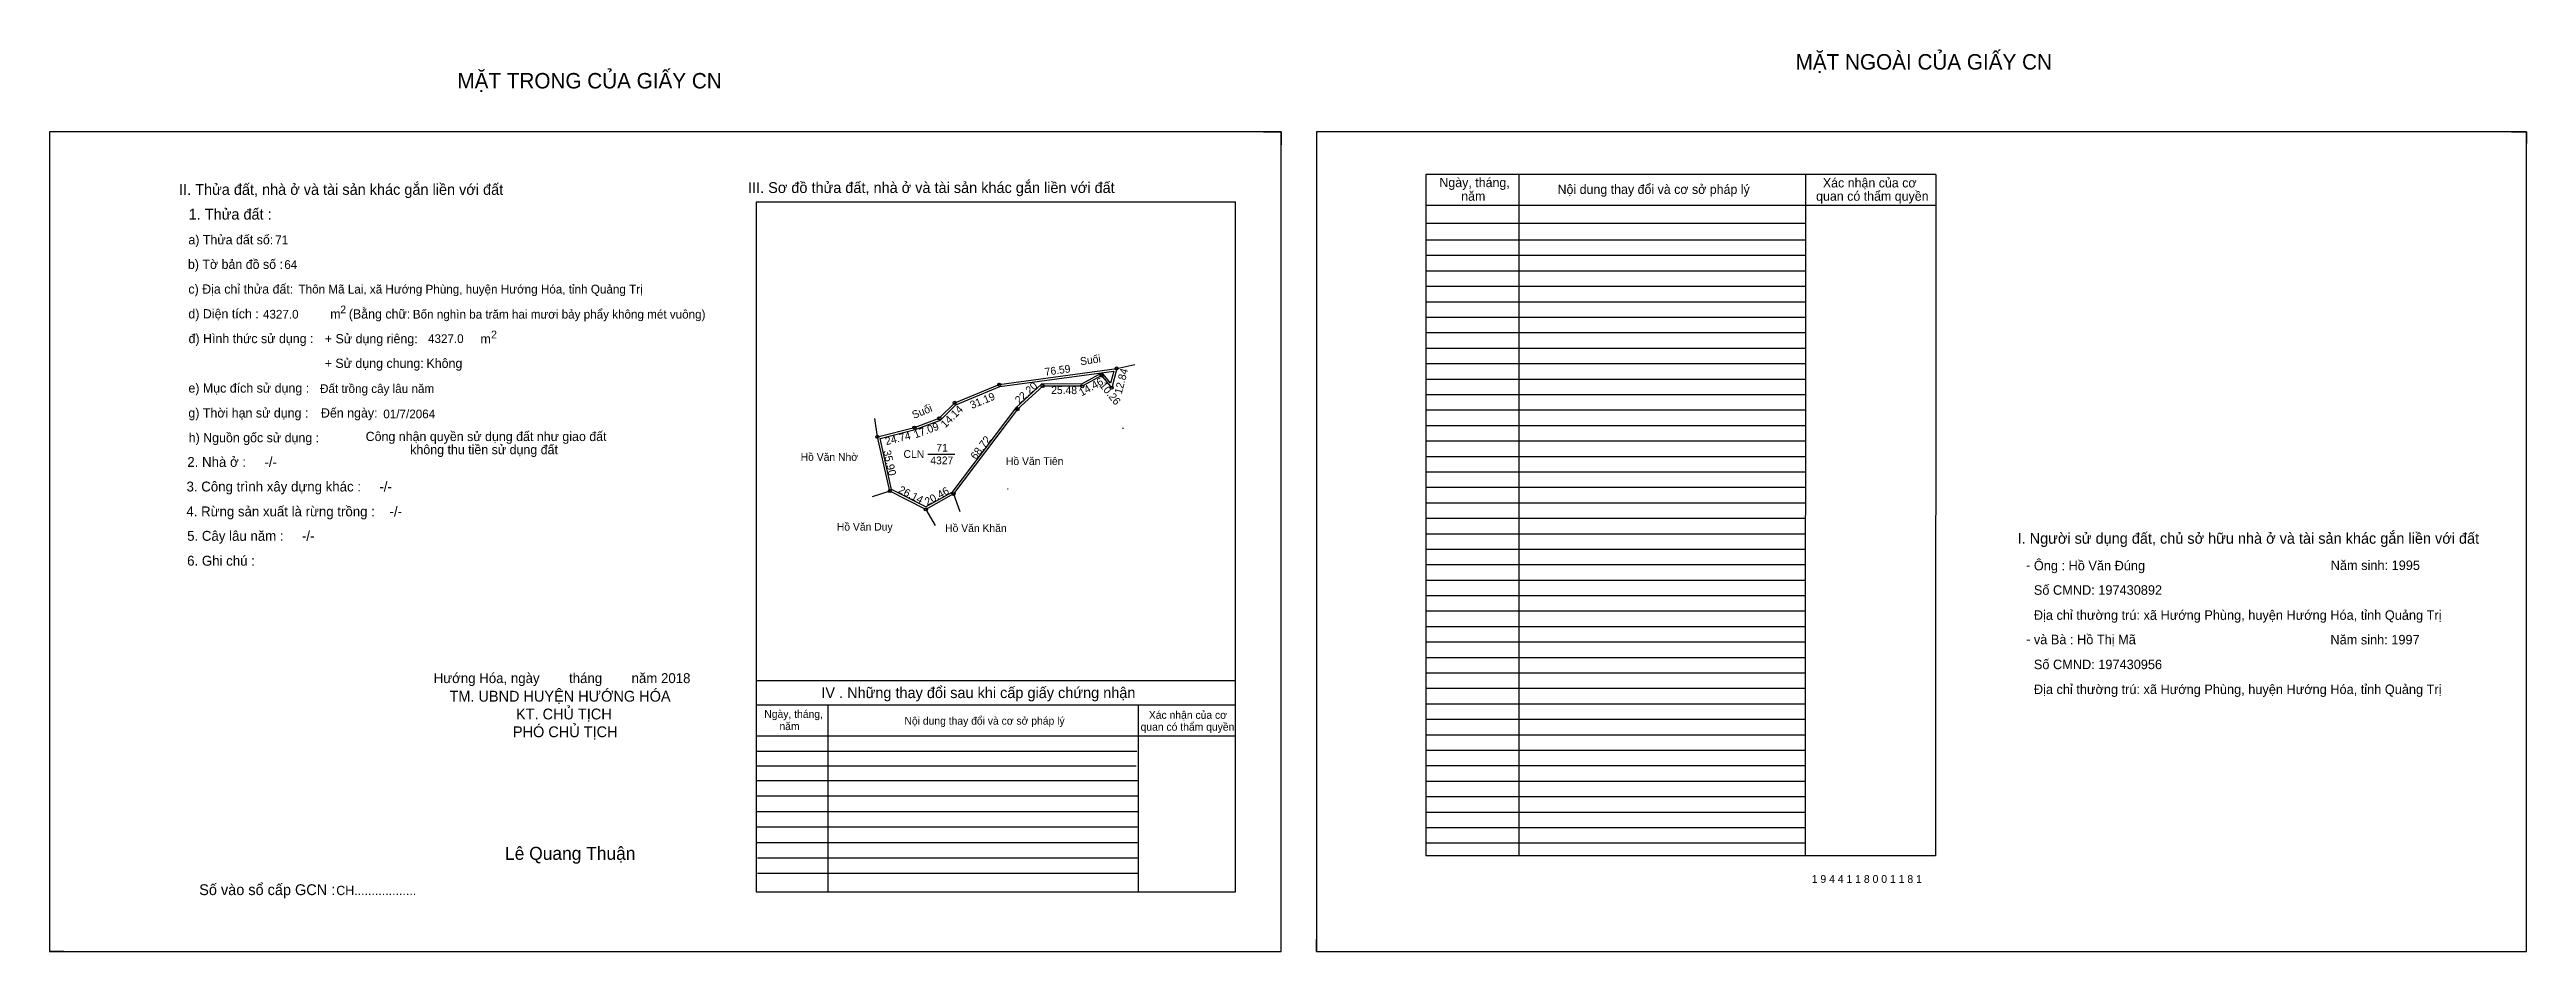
# Model space of a CAD drawing. Extents: x 531432 to 534943, y 1847285 to 1847920.
# Drawn here: x 533342 to 534943, y 1847337 to 1847920 of the extents above.
import ezdxf

# ---------------------------------------------------------------- set-up
doc = ezdxf.new("R2010")
doc.units = 0
for name, color, linetype in [('Default', 7, 'Continuous'), ('Level 10', 7, 'Continuous'), ('Level 11', 7, 'Continuous'), ('Level 13', 7, 'Continuous'), ('Level 27', 7, 'Continuous'), ('Level 36', 7, 'Continuous'), ('Level 49', 7, 'Continuous'), ('Level 55', 7, 'Continuous'), ('Level 6', 7, 'Continuous'), ('Level 60', 7, 'Continuous'), ('Level 7', 7, 'Continuous'), ('Level 8', 7, 'Continuous'), ('Level 9', 7, 'Continuous')]:
    doc.layers.add(name, color=color, linetype=linetype)

msp = doc.modelspace()

# ---------------------------------------------------------------- linework, layer by layer
at = {"layer": 'Level 10'}
for p, q in [((534126.6, 1847867.2), (534138, 1847867.2)), ((534138, 1847867.2), (534138, 1847858.8)), ((534933.4, 1847867.2), (534943, 1847867.2)), ((534943, 1847867.2), (534943, 1847859.8)), ((533955.8, 1847703.8), (534031.7, 1847714.2)), ((533927, 1847692), (533955.8, 1847703.8)), ((533983.9, 1847702.9), (533967.6, 1847687.9)), ((534009.4, 1847702.7), (533983.9, 1847702.9)), ((533967.6, 1847687.9), (533926.2, 1847633.1)), ((533926.2, 1847633.1), (533908.3, 1847623.1)), ((533341.8, 1847345), (533341.8, 1847337.2)), ((533351, 1847337.2), (533341.8, 1847337.2)), ((534160.8, 1847337.2), (534160.8, 1847345)), ((534160.8, 1847337.2), (534167.8, 1847337.2))]:
    msp.add_line(p, q, dxfattribs=at)
for points in [[(533341.8, 1847337.2), (534138, 1847337.2), (534138, 1847867.2), (533341.8, 1847867.2)], [(534160.8, 1847337.2), (534943, 1847337.2), (534943, 1847867.2), (534160.8, 1847867.2)], [(534031.7, 1847714.2), (534028.5, 1847701.8), (534022, 1847709.7), (534009.4, 1847702.7), (533983.9, 1847702.9), (533967.6, 1847687.9), (533926.2, 1847633.1), (533908.3, 1847623.1), (533885, 1847635), (533877, 1847670), (533901, 1847676), (533917, 1847682), (533927, 1847692), (533955.8, 1847703.8)], [(534029.9, 1847712.5), (534027.8, 1847704.8), (534022.4, 1847711.5), (534009, 1847704.1), (533983.4, 1847704.3), (533966.6, 1847688.8), (533925.2, 1847634.1), (533908.3, 1847624.7), (533886.2, 1847636), (533878.7, 1847669), (533901.4, 1847674.7), (533917.8, 1847680.8), (533927.8, 1847690.8), (533956.2, 1847702.5)]]:
    msp.add_lwpolyline(points, close=True, dxfattribs=at)
at = {"layer": 'Level 11'}
for centre in [(533955.8, 1847703.8), (534022, 1847709.7), (534031.7, 1847714.2), (534031.7, 1847714.2), (533927, 1847692), (533967.6, 1847687.9), (533983.9, 1847702.9), (534009.4, 1847702.7), (534028.5, 1847701.8), (533901, 1847676), (533917, 1847682), (533877, 1847670), (533885, 1847635), (533926.2, 1847633.1), (533908.3, 1847623.1)]:
    msp.add_circle(centre, 1, dxfattribs=at)
at = {"layer": 'Level 27'}
for p, q in [((534031.7, 1847714.2), (534043.4, 1847716.9)), ((533877, 1847670), (533875.4, 1847681.9)), ((533885, 1847635), (533873.6, 1847631.3)), ((533926.2, 1847633.1), (533930.2, 1847621.8)), ((533908.3, 1847623.1), (533914.3, 1847612.7))]:
    msp.add_line(p, q, dxfattribs=at)
at = {"layer": 'Level 7'}
for p, q in [((534476.8, 1847797.2), (534231.6, 1847797.2)), ((534476.8, 1847787.2), (534231.6, 1847787.2)), ((534476.8, 1847777.2), (534231.6, 1847777.2)), ((534476.8, 1847767.2), (534231.6, 1847767.2)), ((534476.8, 1847757.2), (534231.6, 1847757.2)), ((534476.8, 1847747.2), (534231.6, 1847747.2)), ((534476.8, 1847737.2), (534231.6, 1847737.2)), ((534476.8, 1847727.2), (534231.6, 1847727.2)), ((534476.8, 1847717.2), (534231.6, 1847717.2)), ((534476.8, 1847707.2), (534231.6, 1847707.2)), ((534476.8, 1847697.2), (534231.6, 1847697.2)), ((534476.8, 1847687.2), (534231.6, 1847687.2)), ((534476.8, 1847677.2), (534231.6, 1847677.2)), ((534476.8, 1847667.2), (534231.6, 1847667.2)), ((534476.8, 1847657.2), (534231.6, 1847657.2)), ((534476.8, 1847647.2), (534231.6, 1847647.2)), ((534476.8, 1847637.2), (534231.6, 1847637.2)), ((534476.8, 1847627.2), (534231.6, 1847627.2)), ((534476.8, 1847617.2), (534231.6, 1847617.2)), ((534476.8, 1847607.2), (534231.6, 1847607.2)), ((534476.8, 1847597.2), (534231.6, 1847597.2)), ((534476.8, 1847587.2), (534231.6, 1847587.2)), ((534476.8, 1847577.2), (534231.6, 1847577.2)), ((534476.8, 1847567.2), (534231.6, 1847567.2)), ((534476.8, 1847557.2), (534231.6, 1847557.2)), ((534476.8, 1847547.2), (534231.6, 1847547.2)), ((534476.8, 1847537.2), (534231.6, 1847537.2)), ((534476.8, 1847527.2), (534231.6, 1847527.2)), ((534476.8, 1847517.2), (534231.6, 1847517.2)), ((534476.8, 1847507.2), (534231.6, 1847507.2)), ((534476.8, 1847497.2), (534231.6, 1847497.2)), ((534476.8, 1847487.2), (534231.6, 1847487.2)), ((534044.8, 1847466.6), (533798.6, 1847466.6)), ((534476.8, 1847477.2), (534231.6, 1847477.2)), ((534476.8, 1847467.2), (534231.6, 1847467.2)), ((534044.3, 1847457.1), (533798.6, 1847457.1)), ((534476.8, 1847457.2), (534231.6, 1847457.2)), ((534045.6, 1847447.6), (533798.6, 1847447.6)), ((534045.6, 1847437.6), (533798.6, 1847437.6)), ((534476.8, 1847447.2), (534231.6, 1847447.2)), ((534476.8, 1847437.2), (534231.6, 1847437.2)), ((534045.6, 1847427.6), (533798.6, 1847427.6)), ((534045.6, 1847417.6), (533798.6, 1847417.6)), ((534476.8, 1847427.2), (534231.6, 1847427.2)), ((534476.8, 1847417.2), (534231.6, 1847417.2)), ((534045.6, 1847407.6), (533798.6, 1847407.6)), ((534476.8, 1847407.2), (534231.6, 1847407.2)), ((534045.6, 1847397.6), (533799.4, 1847397.6)), ((534045.6, 1847387.6), (533799.4, 1847387.6))]:
    msp.add_line(p, q, dxfattribs=at)
at = {"layer": 'Level 8'}
for p, q in [((534561.2, 1847839.7), (534231.6, 1847839.7)), ((534231.6, 1847839.7), (534231.6, 1847399.2)), ((534291.6, 1847839.7), (534291.6, 1847399.2)), ((534477, 1847839.5), (534476.8, 1847399.2)), ((534561.2, 1847839.7), (534561, 1847399.2)), ((534108.6, 1847821.8), (533798.6, 1847821.8)), ((533798.6, 1847821.8), (533798.6, 1847375.8)), ((534108.6, 1847375.8), (534108.6, 1847821.8)), ((534561.2, 1847819.7), (534231.6, 1847819.7)), ((534476.8, 1847808), (534231.6, 1847808)), ((534108.6, 1847512.2), (533798.6, 1847512.2)), ((534108.6, 1847496.5), (533798.6, 1847496.5)), ((533844.9, 1847496.5), (533844.9, 1847375.8)), ((534045.6, 1847496.5), (534045.6, 1847375.8)), ((534108.6, 1847476.5), (533798.6, 1847476.5)), ((534561, 1847399.2), (534231.6, 1847399.2)), ((533798.6, 1847375.8), (534108.6, 1847375.8))]:
    msp.add_line(p, q, dxfattribs=at)
at = {"layer": 'Level 9'}
msp.add_line((533909.7, 1847658.9), (533927.1, 1847658.9), dxfattribs=at)

# ---------------------------------------------------------------- texts
at = {"layer": 'Default'}
for s, p in [('e) Mục đích sử dụng :', (533431.6, 1847698.6)), ('g) Thời hạn sử dụng :', (533431.6, 1847682.5)), ('Đến ngày:', (533517.3, 1847682.5)), ('h) Nguồn gốc sử dụng :', (533431.8, 1847666.5)), ('Công nhận quyền sử dụng đất như giao đất', (533546.2, 1847667.3)), ('không thu tiền sử dụng đất', (533575, 1847658.8))]:
    msp.add_text(s, height=6, dxfattribs=at).set_placement(p)
at = {"layer": 'Level 13'}
for s, p in [('CLN', (533893.9, 1847656.4)), ('4327', (533911.2, 1847652.3)), ('71', (533915.1, 1847660.5))]:
    msp.add_text(s, height=5, dxfattribs=at).set_placement(p)
at = {"layer": 'Level 36'}
for p in [(534034.7, 1847675), (533960.2, 1847635.8)]:
    msp.add_text('.', height=6, dxfattribs=at).set_placement(p)
at = {"layer": 'Level 49'}
for s, rotation, p in [('Suối', 8.3132, (534008.4, 1847716.3)), ('22.20', 42.6817, (533968.7, 1847691)), ('76.59', 7.7514, (533985.5, 1847709.5)), ('14.46', 29.1354, (534009, 1847696.1)), ('10.26', 309.0261, (534020.3, 1847703.1)), ('12.84', 75.3359, (534034.9, 1847697.3)), ('Suối', 22.3132, (533900.6, 1847681.6)), ('14.14', 45, (533920.9, 1847675.5)), ('31.19', 22.3132, (533938.1, 1847688)), ('25.48', 359.4154, (533989.3, 1847697.8)), ('24.74', 14.0362, (533882.7, 1847664.6)), ('17.09', 20.556, (533901.6, 1847669)), ('35.90', 282.875, (533880.7, 1847660.8)), ('68.72', 52.9317, (533940.7, 1847654.9)), ('26.14', 332.9938, (533890.1, 1847634.2)), ('20.46', 29.0328, (533909.3, 1847625.5))]:
    msp.add_text(s, height=5, rotation=rotation, dxfattribs=at).set_placement(p)
at = {"layer": 'Level 55'}
for s, height, p in [('3', 0.8, (534021.8, 1847709.7)), ('0', 0.22, (534022, 1847709.5)), ('0', 0.22, (534022, 1847709.5)), ('1', 0.8, (534031.5, 1847714.2)), ('0', 0.22, (534031.7, 1847713.9)), ('0', 0.22, (534031.7, 1847713.9)), ('13', 0.8, (533926.5, 1847692)), ('14', 0.8, (533955.3, 1847703.8)), ('5', 0.8, (533983.7, 1847702.9)), ('0', 0.22, (533983.8, 1847702.7)), ('0', 0.22, (533983.8, 1847702.7)), ('4', 0.8, (534009.1, 1847702.7)), ('0', 0.22, (534009.3, 1847702.5)), ('0', 0.22, (534009.3, 1847702.5)), ('2', 0.8, (534028.2, 1847701.8)), ('0', 0.22, (534028.4, 1847701.5)), ('0', 0.22, (534028.4, 1847701.5)), ('0', 0.22, (534028.4, 1847701.5)), ('0', 0.22, (534028.4, 1847701.5)), ('11', 0.8, (533900.5, 1847676)), ('12', 0.8, (533916.4, 1847682)), ('6', 0.8, (533967.3, 1847687.9)), ('0', 0.22, (533967.5, 1847687.7)), ('0', 0.22, (533967.5, 1847687.7)), ('10', 0.8, (533876.4, 1847670)), ('131', 0.22, (533876.8, 1847669.8)), ('9', 0.8, (533884.7, 1847635)), ('131', 0.22, (533884.8, 1847634.8)), ('0', 0.22, (533884.9, 1847634.8)), ('7', 0.8, (533925.9, 1847633.1)), ('86', 0.22, (533926, 1847632.8)), ('0', 0.22, (533926.1, 1847632.8)), ('0', 0.22, (533926.1, 1847632.8)), ('8', 0.8, (533908, 1847623.1)), ('86', 0.22, (533908.1, 1847622.9)), ('0', 0.22, (533908.2, 1847622.9))]:
    msp.add_text(s, height=height, dxfattribs=at).set_placement(p)
at = {"layer": 'Level 6'}
for s, height, p in [('71', 5.63, (533487.7, 1847794.6)), ('64', 5.63, (533493.6, 1847778.6)), ('Thôn Mã Lai, xã Hướng Phùng, huyện Hướng Hóa, tỉnh Quảng Trị', 5.64, (533502.8, 1847762.7)), ('Bốn nghìn ba trăm hai mươi bảy phẩy không mét vuông)', 5.632, (533576.7, 1847746.5)), ('4327.0', 5.63, (533479.8, 1847746.5)), ('4327.0', 5.63, (533586.5, 1847730.7)), ('Đất trồng cây lâu năm', 5.64, (533516.7, 1847698.4)), ('01/7/2064', 5.64, (533557.6, 1847682)), ('Ông : Hồ Văn Đúng', 6.16, (534624.6, 1847583.7)), ('Năm sinh: 1995', 6.16, (534816.5, 1847583.9)), ('Số CMND: 197430892', 6.16, (534624.6, 1847567.9)), ('Địa chỉ thường trú: xã Hướng Phùng, huyện Hướng Hóa, tỉnh Quảng Trị', 6.16, (534624.6, 1847551.7)), ('và Bà : Hồ Thị Mã', 6.16, (534624.6, 1847535.9)), ('Năm sinh: 1997', 6.16, (534816.3, 1847535.8)), ('Số CMND: 197430956', 6.16, (534624.6, 1847519.8)), ('Địa chỉ thường trú: xã Hướng Phùng, huyện Hướng Hóa, tỉnh Quảng Trị', 6.16, (534624.6, 1847503.7)), ('1 9 4 4 1 1 8 0 0 1 1 8 1', 5.04, (534481, 1847381.6))]:
    msp.add_text(s, height=height, dxfattribs=at).set_placement(p)
at = {"layer": 'Level 60'}
for s, p in [('Hồ Văn Nhờ', (533827.4, 1847654.5)), ('Hồ Văn Tiên', (533960.1, 1847651.8)), ('Hồ Văn Duy', (533850.8, 1847609.4)), ('Hồ Văn Khăn', (533920.8, 1847608.5))]:
    msp.add_text(s, height=5, dxfattribs=at).set_placement(p)
at = {"layer": 'Level 7'}
for s, height, p in [('MẶT NGOÀI CỦA GIẤY CN', 10, (534470.6, 1847907.5)), ('MẶT TRONG CỦA GIẤY CN', 10, (533605.5, 1847895.3)), ('II. Thửa đất, nhà ở và tài sản khác gắn liền với đất', 7, (533425.6, 1847826.5)), ('III. Sơ đồ thửa đất, nhà ở và tài sản khác gắn liền với đất', 7, (533793.4, 1847827.7)), ('Ngày, tháng,', 6, (534240.3, 1847831.5)), ('Nội dung thay đổi và cơ sở pháp lý', 6, (534316.7, 1847827.1)), ('Xác nhận của cơ', 6, (534488.2, 1847831.3)), ('1. Thửa đất :', 7, (533431.8, 1847810.5)), ('năm', 6, (534254.4, 1847822.7)), (' quan có thẩm quyền', 6, (534481.6, 1847822.7)), ('a) Thửa đất số:', 6, (533431.6, 1847794.5)), ('b) Tờ bản đồ số :', 6, (533431.3, 1847778.6)), ('c) Địa chỉ thửa đất:', 6, (533431.6, 1847762.6)), ('d) Diện tích :', 6, (533431.6, 1847746.6)), ('2', 5, (533529.8, 1847749.9)), ('(Bằng chữ:', 6, (533535.3, 1847746.5)), ('đ) Hình thức sử dụng :', 6, (533431.7, 1847730.6)), ('+ Sử dụng riêng:', 6, (533519.8, 1847730.5)), ('m', 6, (533523.3, 1847746.5)), ('2', 5, (533627.3, 1847733.7)), ('+ Sử dụng chung:', 6, (533519.7, 1847714.6)), ('Không', 6, (533585.5, 1847714.6)), ('m', 6, (533620.4, 1847730.4)), ('2. Nhà ở :     -/-', 6.4, (533430.9, 1847650.6)), ('3. Công trình xây dựng khác :     -/-', 6.4, (533430.4, 1847634.7)), ('4. Rừng sản xuất là rừng trồng :    -/-', 6.4, (533430.3, 1847618.6)), ('5. Cây lâu năm :     -/-', 6.4, (533430.8, 1847602.8)), ('I. Người sử dụng đất, chủ sở hữu nhà ở và tài sản khác gắn liền với đất', 7, (534614.1, 1847600.9)), ('6. Ghi chú :', 6.4, (533430.8, 1847586.7)), ('-', 6.4, (534619.5, 1847583.9)), ('-', 6.4, (534619.6, 1847536.1)), ('Hướng Hóa, ngày        tháng        năm 2018', 6.4, (533590.2, 1847510.8)), ('TM. UBND HUYỆN HƯỚNG HÓA', 7, (533600.4, 1847498.8)), ('IV . Những thay đổi sau khi cấp giấy chứng nhận', 7, (533840.8, 1847501.1)), ('PHÓ CHỦ TỊCH', 7, (533641.4, 1847475.8)), ('KT. CHỦ TỊCH', 7, (533643.4, 1847487.3)), ('Ngày, tháng,', 5, (533803.9, 1847488.3)), ('năm', 5, (533813.7, 1847480.4)), ('Nội dung thay đổi và cơ sở pháp lý', 5, (533894.5, 1847483.9)), (' quan có thẩm quyền', 5, (534045.3, 1847480)), ('Xác nhận của cơ', 5, (534052.5, 1847487.7)), ('Lê Quang Thuận', 8.4, (533636.3, 1847396.5)), ('Số vào sổ cấp GCN :', 7, (533438.6, 1847373.7)), ('CH..................', 6, (533527.2, 1847373.7))]:
    msp.add_text(s, height=height, dxfattribs=at).set_placement(p)

doc.saveas('drawing.dxf')
